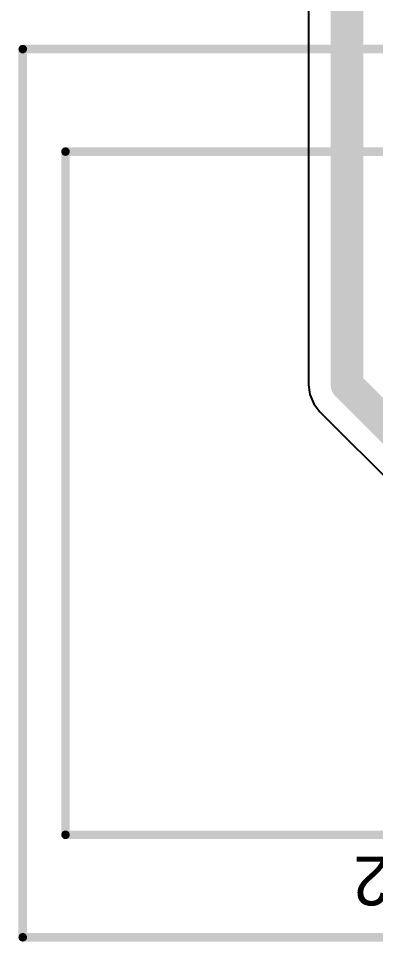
# Model space of a CAD drawing. Extents: x 41 to 201, y 4 to 127.
# Drawn here: x 59.88 to 68.23, y 27.09 to 48.71 of the extents above; entities that cross this region are included whole.
import ezdxf

# ---------------------------------------------------------------- set-up
doc = ezdxf.new("R2010")
doc.units = 0
doc.layers.get('0').update_dxf_attribs({"linetype": 'CONTINUOUS'})
for name, color, linetype in [('BOTTOMLAYER', 5, 'CONTINUOUS'), ('MECHANICAL1', 6, 'CONTINUOUS'), ('MECHANICAL15', 56, 'CONTINUOUS'), ('TOPOVERLAY', 2, 'CONTINUOUS')]:
    doc.layers.add(name, color=color, linetype=linetype)

# ---------------------------------------------------------------- blocks, each defined once
blk = doc.blocks.new('ASSMANN_A_2004_2_4_LP_FS10')
at = {"layer": 'MECHANICAL1', "const_width": 0.2}
for points in [[(-8, -10.9), (-8, 10.6)], [(8, -10.9), (8, 10.6)], [(8, -10.9), (-8, -10.9)]]:
    blk.add_lwpolyline(points, dxfattribs=at)
at = {"layer": 'MECHANICAL1', "const_width": 0.1}
for points in [[(-8.05, -10.9, 1), (-7.95, -10.9, 1)], [(-8.05, -10.9, 1), (-7.95, -10.9, 1)], [(7.95, -10.9, 1), (8.05, -10.9, 1)], [(7.95, -10.9, 1), (8.05, -10.9, 1)]]:
    blk.add_lwpolyline(points, format="xyb", close=True, dxfattribs=at)
at = {"layer": 'MECHANICAL15', "const_width": 0.2}
for points in [[(-10.4, -11.9), (-10.4, 11.6)], [(10.4, -11.9), (10.4, 11.6)], [(10.4, -11.9), (-10.4, -11.9)]]:
    blk.add_lwpolyline(points, dxfattribs=at)
at = {"layer": 'MECHANICAL15', "const_width": 0.1}
for points in [[(-10.45, -11.9, 1), (-10.35, -11.9, 1)], [(-10.45, -11.9, 1), (-10.35, -11.9, 1)], [(10.35, -11.9, 1), (10.45, -11.9, 1)], [(10.35, -11.9, 1), (10.45, -11.9, 1)]]:
    blk.add_lwpolyline(points, format="xyb", close=True, dxfattribs=at)
at = {"layer": 'TOPOVERLAY', "const_width": 0.2}
for points in [[(-8, -10.9), (-8, 0.1)], [(8, -10.9), (8, 0.1)], [(8, -10.9), (-8, -10.9)]]:
    blk.add_lwpolyline(points, dxfattribs=at)
at = {"layer": 'TOPOVERLAY', "const_width": 0.1}
for points in [[(-8.05, -10.9, 1), (-7.95, -10.9, 1)], [(-8.05, -10.9, 1), (-7.95, -10.9, 1)], [(7.95, -10.9, 1), (8.05, -10.9, 1)], [(7.95, -10.9, 1), (8.05, -10.9, 1)]]:
    blk.add_lwpolyline(points, format="xyb", close=True, dxfattribs=at)

msp = doc.modelspace()

# ---------------------------------------------------------------- linework, layer by layer
at = {"layer": 'BOTTOMLAYER'}
for p, q in [((66.667, 55.88), (66.667, 40.132)), ((66.667, 40.132), (66.667, 40.132)), ((66.667, 40.132), (66.667, 40.132)), ((66.667, 40.132), (66.698, 39.9)), ((66.698, 39.9), (66.787, 39.684)), ((66.787, 39.684), (66.93, 39.498)), ((66.93, 39.498), (70.105, 36.323))]:
    msp.add_line(p, q, dxfattribs=at)
at = {"layer": 'BOTTOMLAYER', "const_width": 0.762}
for points in [[(67.564, 40.132), (67.564, 55.88)], [(67.564, 40.132), (70.739, 36.957)]]:
    msp.add_lwpolyline(points, dxfattribs=at)
at = {"layer": 'BOTTOMLAYER', "const_width": 0.381}
msp.add_lwpolyline([(67.373, 40.132, 1), (67.754, 40.132, 1)], format="xyb", close=True, dxfattribs=at)
msp.add_lwpolyline([(67.373, 40.132, 1), (67.754, 40.132, 1)], format="xyb", close=True, dxfattribs=at)

# ---------------------------------------------------------------- block references
at = {"rotation": 270}
msp.add_blockref('ASSMANN_A_2004_2_4_LP_FS10', (71.882, 37.592), dxfattribs=at)

# ---------------------------------------------------------------- texts
at = {"layer": 'TOPOVERLAY'}
msp.add_text('J1002', height=1.143, rotation=180, dxfattribs=at).set_placement((71.882, 29.083))

doc.saveas('drawing.dxf')
